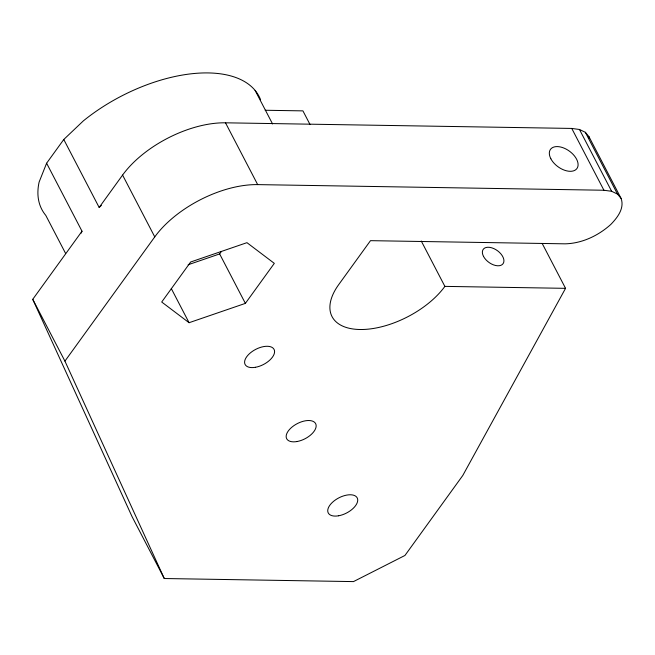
<?xml version="1.0" encoding="UTF-8"?>
<svg xmlns="http://www.w3.org/2000/svg" width="655" height="655" viewBox="0 0 655 655"><rect width="100%" height="100%" fill="white"/><g stroke="black" fill="none" stroke-linecap="round" stroke-linejoin="round"><path stroke-width="0.98" d="M260.584 99.732A122.452 63.797 -27.5 0 0 83.39 120.847L63.772 139.49L46.611 163.218L39.12 182.057A122.452 63.797 -27.5 0 0 45.793 215.397L65.615 253.469M81.253 233.09L82.006 231.207L46.611 163.218M542.234 243.554L565.552 288.339L462.782 475.481L404.946 555.465L353.487 581.599L164.274 578.521L132.097 516.713L32.75 299.319L82.006 231.207M63.772 139.49L99.167 207.471L122.583 175.082A81.629 42.534 -27.5 0 1 225.5 122.812L571.758 128.437L579.47 129.485L585.333 132.294L588.951 136.658L621.12 198.465C624.665 208.405 617.329 217.73 610.779 224.477C598.285 235.685 582.131 243.406 565.183 243.832L370.493 240.663L338.684 284.655A67.35 35.092 -27.5 0 0 359.972 329.506A67.35 35.092 -27.5 0 0 444.876 286.382L565.552 288.339M164.274 578.521L64.927 361.118L154.76 236.889A81.629 42.534 -27.5 0 1 257.677 184.612L603.926 190.245L611.639 191.293L617.501 194.093L621.12 198.465M188.141 264.751L219.638 253.935L221.406 251.487M245.371 303.38L274.314 263.359L246.951 242.669L190.646 262L161.711 302.02L189.074 322.71L245.371 303.38L219.638 253.935M99.167 207.471L101.345 205.4M265.177 110.261L302.929 110.875L310.003 124.475M585.333 132.294L617.501 194.093M579.47 129.485L611.639 191.293M571.758 128.437L603.926 190.245M421.255 240.999L444.876 286.382M255.098 90.406L272.562 123.942M225.5 122.812L257.677 184.612M122.583 175.082L154.76 236.889M171.291 288.552L189.074 322.71M32.75 299.319L64.927 361.118M588.951 136.658L589.328 138.532M255.466 367.291A16.326 8.507 -27.5 0 0 274.134 349.541A16.326 8.507 -27.5 0 0 249.146 353.978A16.326 8.507 -27.5 0 0 255.466 367.291M297.034 441.535A16.326 8.507 -27.5 0 0 315.71 423.793A16.326 8.507 -27.5 0 0 290.714 428.223A16.326 8.507 -27.5 0 0 297.034 441.535M338.61 515.78A16.326 8.507 -27.5 0 0 357.278 498.037A16.326 8.507 -27.5 0 0 332.29 502.467A16.326 8.507 -27.5 0 0 338.61 515.78M483.496 256.367A12.248 7.246 35.9 0 0 502.156 264.628A12.248 7.246 35.9 0 0 493.796 248.573A12.248 7.246 35.9 0 0 483.496 256.367M550.839 158.739A16.326 9.661 35.9 0 0 575.72 169.76A16.326 9.661 35.9 0 0 564.569 148.349A16.326 9.661 35.9 0 0 550.839 158.739"/></g></svg>
